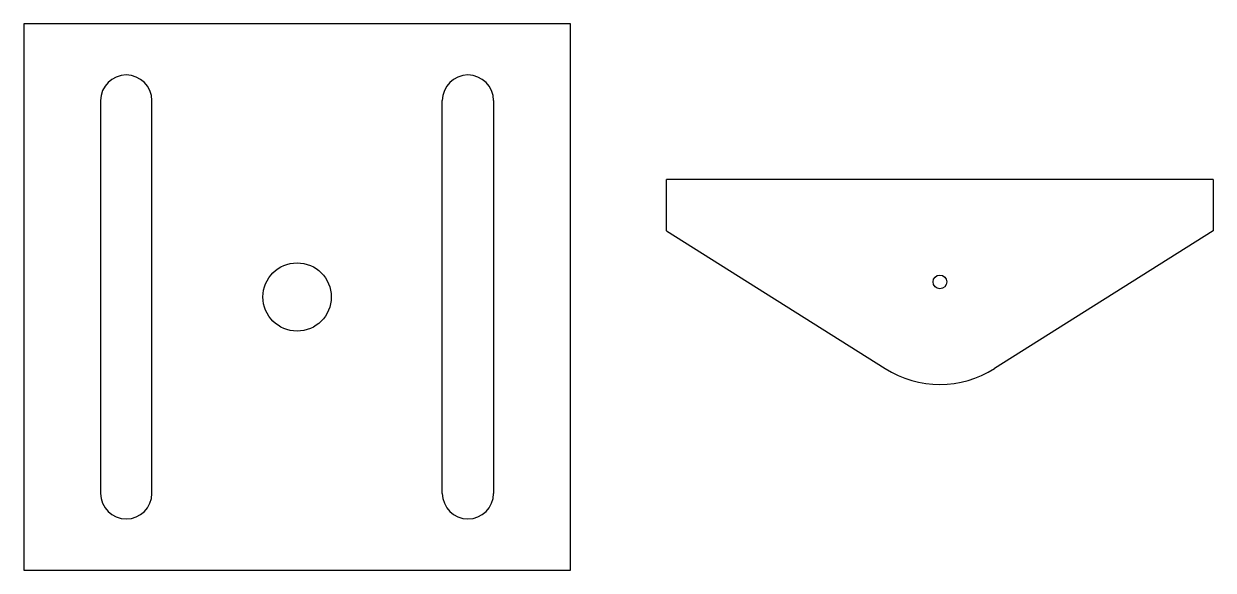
# Model space of a CAD drawing. Header units: millimetres. Extents: x 1375 to 1723, y 568 to 728.
import ezdxf

# ---------------------------------------------------------------- set-up
doc = ezdxf.new("R2010")
doc.units = ezdxf.units.MM

msp = doc.modelspace()

# ---------------------------------------------------------------- linework, layer by layer
for p, q in [((1397.29, 705.5), (1397.29, 590.5)), ((1412.29, 590.5), (1412.29, 705.5)), ((1497.29, 590.5), (1497.29, 705.5)), ((1512.29, 705.5), (1512.29, 590.5)), ((1722.92, 682.41), (1562.92, 682.41)), ((1562.92, 667.41), (1562.92, 682.41)), ((1722.92, 682.41), (1722.92, 667.41)), ((1562.92, 667.41), (1626.91, 627.03)), ((1722.92, 667.41), (1658.92, 627.03))]:
    msp.add_line(p, q)
msp.add_lwpolyline([(1534.79, 728), (1374.79, 728), (1374.79, 568), (1534.79, 568)], close=True)
for centre, radius in [((1454.79, 648), 10), ((1642.92, 652.41), 2)]:
    msp.add_circle(centre, radius)
for centre, radius, start, end in [((1404.79, 705.5), 7.5, 0, 180), ((1504.79, 705.5), 7.5, 0, 180), ((1642.92, 652.41), 30, 237.7525, 302.2475), ((1404.79, 590.5), 7.5, 180, 0), ((1504.79, 590.5), 7.5, 180, 0)]:
    msp.add_arc(centre, radius, start, end)

doc.saveas('drawing.dxf')
